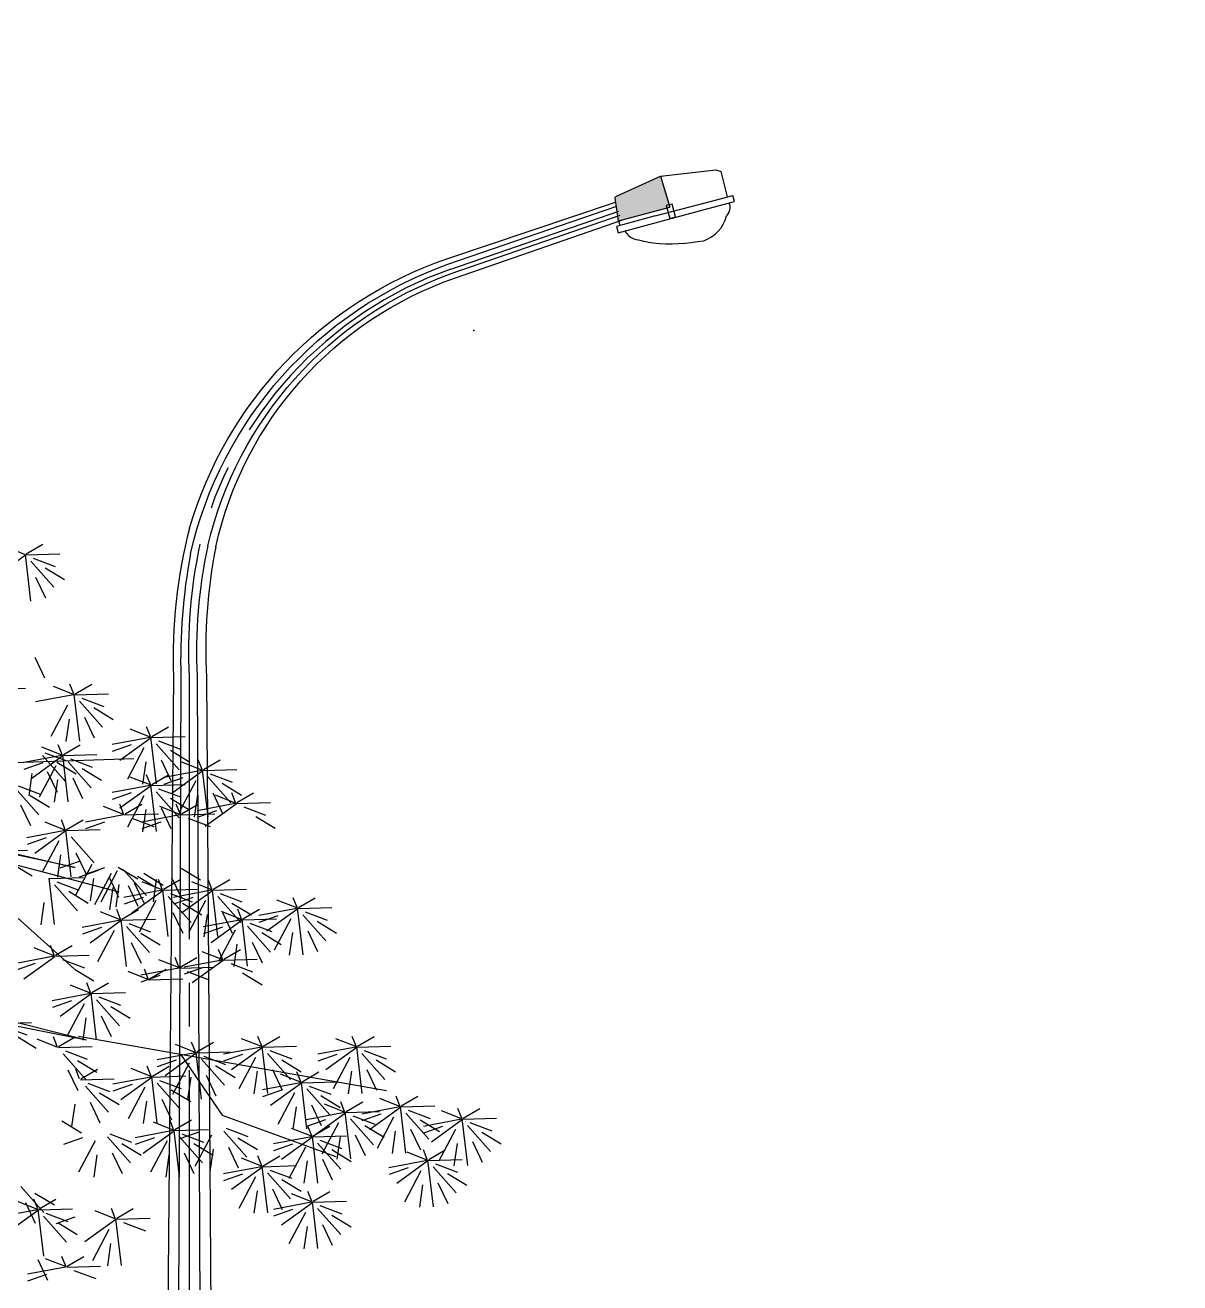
# Model space of a CAD drawing. Header units: metres. Extents: x 563371 to 571261, y 2062953 to 2068466.
# Drawn here: x 568614.11 to 568621.07, y 2065928.41 to 2065936 of the extents above; entities that cross this region are included whole.
import ezdxf

# ---------------------------------------------------------------- set-up
doc = ezdxf.new("R2010")
doc.units = ezdxf.units.M
doc.linetypes.add('CENTER2', pattern=[1.125, 0.75, -0.125, 0.125, -0.125])
for name, color, linetype in [('1-CAY XANH', 7, 'CONTINUOUS'), ('Den', 7, 'CONTINUOUS'), ('ghichieudai', 7, 'CONTINUOUS'), ('MATCATDUONG', 8, 'CONTINUOUS')]:
    doc.layers.add(name, color=color, linetype=linetype)

# ---------------------------------------------------------------- blocks, each defined once
blk = doc.blocks.new('den2')
at = {"layer": 'Den'}
h = blk.add_hatch(color=8, dxfattribs=at)
edge = h.paths.add_edge_path()
edge.add_line((13.471, 67.188), (13.733, 66.3))
edge.add_line((13.733, 66.3), (12.272, 65.912))
edge.add_line((12.272, 65.912), (12.169, 66.552))
edge.add_arc((12.224, 66.561), 0.0557, 105, 189.1284, ccw=False)
edge.add_line((12.21, 66.615), (13.471, 67.188))
at = {"layer": 'Den', "color": 7}
for p, q in [((13.471, 67.188), (15.053, 67.363)), ((15.053, 67.363), (15.2, 67.317)), ((15.383, 66.597), (15.199, 67.316)), ((12.272, 65.912), (12.309, 65.776)), ((-0.451, 52.896), (-0.749, 18.16)), ((0.492, 52.861), (0.738, 18.16))]:
    blk.add_line(p, q, dxfattribs=at)
at = {"layer": 'Den', "color": 3}
for p in [(13.471, 67.188), (12.272, 65.912)]:
    blk.add_line(p, (13.733, 66.3), dxfattribs=at)
at = {"layer": 'Den', "color": 8}
for p, q in [((-0.24, 52.868), (-0.359, 18.16)), ((0.227, 52.881), (0.365, 18.16))]:
    blk.add_line(p, q, dxfattribs=at)
at = {"layer": 'Den', "color": 5, "linetype": 'CENTER2', "ltscale": 10}
blk.add_line((-0.004, 52.878), (-0.006, 18.16), dxfattribs=at)
at = {"layer": 'Den', "color": 3}
blk.add_lwpolyline([(12.272, 65.912), (12.169, 66.552, -0.384507), (12.21, 66.615), (13.471, 67.188)], format="xyb", dxfattribs=at)
at = {"layer": 'Den', "color": 7}
for points in [[(14.786, 66.436), (15.533, 66.636)], [(15.58, 66.457), (15.533, 66.636)], [(13.315, 66.046), (14.786, 66.436)], [(13.521, 65.911), (14.834, 66.257)], [(14.834, 66.257), (15.58, 66.457)], [(13.315, 66.046), (12.208, 65.749)], [(12.256, 65.569), (13.521, 65.911)], [(12.208, 65.749), (12.256, 65.569)]]:
    blk.add_lwpolyline(points, dxfattribs=at)
for points in [[(0.005, 57.121, -0.242861), (7.365, 64.824), (12.182, 66.445)], [(0.761, 56.591, -0.260971), (7.612, 64.279), (12.364, 65.927)]]:
    blk.add_lwpolyline(points, format="xyb", dxfattribs=at)
at = {"layer": 'Den', "color": 8}
for points in [[(0.034, 56.388, -0.255439), (7.392, 64.666), (12.22, 66.327)], [(0.531, 56.62, -0.254549), (7.487, 64.399), (12.315, 66.065)]]:
    blk.add_lwpolyline(points, format="xyb", dxfattribs=at)
at = {"layer": 'Den', "color": 5, "linetype": 'CENTER2', "ltscale": 10}
blk.add_lwpolyline([(0.306, 56.673, -0.250225), (7.474, 64.529), (12.278, 66.188)], format="xyb", dxfattribs=at)
at = {"layer": 'Den', "color": 7}
blk.add_lwpolyline([(13.895, 66.02), (13.797, 66.387), (13.634, 66.343), (13.732, 65.977)], close=True, dxfattribs=at)
for centre, radius, start, end in [((14.361, 66.308), 1.028, 289.4878, 345.4723), ((14.319, 53.44), 14.78, 165.5774, 182.1094), ((15.434, 53.659), 14.963, 168.6989, 183.0577)]:
    blk.add_arc(centre, radius, start, end, dxfattribs=at)
at = {"layer": 'Den', "color": 5, "linetype": 'CENTER2', "ltscale": 10}
blk.add_arc((14.764, 53.579), 14.785, 167.9416, 182.7503, dxfattribs=at)
at = {"layer": 'Den', "color": 8}
for centre, radius, start, end in [((14.764, 53.579), 14.554, 167.9416, 182.7503), ((16.911, 53.302), 17.156, 169.6386, 181.4508)]:
    blk.add_arc(centre, radius, start, end, dxfattribs=at)
at = {"layer": 'Den', "color": 7}
for points in [[(15.43, 66.406), (15.451, 66.269), (15.356, 66.05)], [(12.704, 65.396), (13.263, 65.275), (14.704, 65.339)]]:
    blk.add_spline(points, degree=3, dxfattribs=at)
blk.add_open_spline([(12.449, 65.613), (12.524, 65.517), (12.6, 65.42), (12.704, 65.396)], degree=3, dxfattribs=at)
at = {"layer": 'Den', "color": 0, "linetype": 'ByBlock'}
blk.add_point((8.136, 62.774), dxfattribs=at)
blk.add_point((8.136, 62.774), dxfattribs=at)
blk = doc.blocks.new('ca')
at = {"layer": '1-CAY XANH', "color": 3}
for p, q in [((-7.76, 52.864), (-8.206, 53.124)), ((-7.742, 52.84), (-7.183, 53.061)), ((-7.753, 52.837), (-8.656, 52.865)), ((-7.943, 52.746), (-8.529, 52.526)), ((-7.881, 52.668), (-8.498, 51.972)), ((-7.885, 51.598), (-7.739, 52.844)), ((-7.742, 52.825), (-6.91, 52.224)), ((-8.262, 52.493), (-8.783, 52.176)), ((-8.009, 52.24), (-8.271, 51.686)), ((-7.987, 50.091), (-8.249, 49.538)), ((-9.066, 49.113), (-9.513, 49.374)), ((-9.048, 49.09), (-8.49, 49.311)), ((-9.029, 49.113), (-8.927, 49.374)), ((-6.837, 49.239), (-7.74, 49.267)), ((-9.059, 49.086), (-9.962, 49.114)), ((-9.25, 48.996), (-9.836, 48.776)), ((-9.188, 48.918), (-9.805, 48.222)), ((-9.191, 47.847), (-9.046, 49.094)), ((-9.024, 49.086), (-8.004, 48.895)), ((-9.569, 48.743), (-10.089, 48.426)), ((-8.86, 48.81), (-8.415, 47.969)), ((-11.119, 47.97), (-11.566, 48.23)), ((-11.083, 47.97), (-10.981, 48.23)), ((-9.315, 48.489), (-9.578, 47.936)), ((-8.905, 48.438), (-8.819, 47.839)), ((-11.113, 47.943), (-12.015, 47.971)), ((-11.244, 46.704), (-11.099, 47.95)), ((-11.101, 47.946), (-10.543, 48.167)), ((-11.101, 47.931), (-10.27, 47.33)), ((-11.077, 47.943), (-10.057, 47.751)), ((-11.622, 47.599), (-12.142, 47.282)), ((-11.303, 47.853), (-11.889, 47.632)), ((-11.241, 47.774), (-11.858, 47.078)), ((-10.913, 47.667), (-10.468, 46.825)), ((-10.57, 47.746), (-10.06, 47.568)), ((-8.756, 47.487), (-9.203, 47.747)), ((-8.258, 47.535), (-8.843, 47.315)), ((-8.738, 47.463), (-8.18, 47.684)), ((-8.72, 47.487), (-8.617, 47.747)), ((-12.505, 47.086), (-12.952, 47.346)), ((-12.487, 47.062), (-11.929, 47.283)), ((-12.468, 47.086), (-12.366, 47.346)), ((-11.369, 47.346), (-11.631, 46.792)), ((-10.958, 47.294), (-10.872, 46.695)), ((-7.417, 47.269), (-10.644, 47.38)), ((-8.749, 47.46), (-9.652, 47.487)), ((-8.94, 47.369), (-9.526, 47.149)), ((-8.878, 47.291), (-9.495, 46.595)), ((-8.577, 47.281), (-9.097, 46.965)), ((-8.881, 46.221), (-8.736, 47.467)), ((-8.195, 47.456), (-8.812, 46.76)), ((-8.738, 47.448), (-7.907, 46.847)), ((-8.714, 47.46), (-7.694, 47.268)), ((-8.207, 47.262), (-7.697, 47.085)), ((-12.498, 47.058), (-13.401, 47.086)), ((-12.689, 46.968), (-13.275, 46.748)), ((-12.627, 46.89), (-13.244, 46.194)), ((-12.63, 45.819), (-12.485, 47.066)), ((-12.487, 47.046), (-11.656, 46.446)), ((-12.463, 47.058), (-11.443, 46.867)), ((-11.956, 46.861), (-11.446, 46.683)), ((-11.119, 46.686), (-11.566, 46.946)), ((-11.101, 46.662), (-10.543, 46.883)), ((-11.083, 46.686), (-10.981, 46.946)), ((-9.259, 47.116), (-9.779, 46.799)), ((-9.005, 46.863), (-9.268, 46.309)), ((-8.323, 47.028), (-8.585, 46.474)), ((-8.55, 47.184), (-8.105, 46.342)), ((-7.912, 46.977), (-7.827, 46.377)), ((-13.008, 46.715), (-13.528, 46.398)), ((-12.299, 46.782), (-11.854, 45.941)), ((-11.113, 46.659), (-12.015, 46.687)), ((-11.303, 46.568), (-11.889, 46.348)), ((-11.244, 45.42), (-11.099, 46.666)), ((-11.101, 46.647), (-10.27, 46.046)), ((-11.077, 46.659), (-10.057, 46.467)), ((-8.595, 46.811), (-8.509, 46.212)), ((-7.543, 46.643), (-8.128, 46.423)), ((-7.48, 46.565), (-8.097, 45.869)), ((-13.395, 46.172), (-14.298, 46.2)), ((-13.402, 46.199), (-13.848, 46.459)), ((-13.384, 46.176), (-12.826, 46.397)), ((-13.365, 46.199), (-13.263, 46.459)), ((-12.754, 46.461), (-13.017, 45.908)), ((-12.344, 46.41), (-12.258, 45.811)), ((-11.622, 46.315), (-12.142, 45.998)), ((-11.241, 46.49), (-11.858, 45.794)), ((-10.913, 46.383), (-10.468, 45.541)), ((-10.57, 46.461), (-10.06, 46.284)), ((-7.862, 46.39), (-8.382, 46.073)), ((-13.585, 46.082), (-14.171, 45.862)), ((-13.384, 46.16), (-12.552, 45.56)), ((-13.36, 46.172), (-12.34, 45.98)), ((-12.852, 45.975), (-12.342, 45.797)), ((-11.909, 45.868), (-12.812, 45.895)), ((-11.916, 45.895), (-12.363, 46.155)), ((-11.898, 45.871), (-11.34, 46.092)), ((-11.879, 45.895), (-11.777, 46.155)), ((-11.874, 45.868), (-10.854, 45.676)), ((-11.369, 46.062), (-11.631, 45.508)), ((-10.398, 45.868), (-11.301, 45.895)), ((-10.958, 46.01), (-10.872, 45.411)), ((-10.405, 45.895), (-10.852, 46.155)), ((-10.387, 45.871), (-9.829, 46.092)), ((-10.368, 45.895), (-10.266, 46.155)), ((-10.363, 45.868), (-9.343, 45.676)), ((-7.608, 46.137), (-7.87, 45.583)), ((-13.905, 45.829), (-14.425, 45.512)), ((-12.1, 45.777), (-12.686, 45.557)), ((-11.367, 45.67), (-10.856, 45.493)), ((-10.589, 45.777), (-11.175, 45.557)), ((-9.856, 45.67), (-9.345, 45.493)), ((-8.84, 45.477), (-9.287, 45.737)), ((-8.822, 45.453), (-8.264, 45.674)), ((-8.803, 45.477), (-8.701, 45.737)), ((-8.833, 45.45), (-9.736, 45.477)), ((-8.962, 45.281), (-9.579, 44.585)), ((-8.965, 44.211), (-8.82, 45.457)), ((-8.822, 45.438), (-7.991, 44.837)), ((-8.798, 45.45), (-7.778, 45.258)), ((-8.634, 45.174), (-8.189, 44.332)), ((-8.291, 45.252), (-7.781, 45.075)), ((-9.089, 44.853), (-9.352, 44.299)), ((-6.891, 44.891), (-7.794, 44.919)), ((-7.392, 44.554), (-10.235, 43.807)), ((-9.516, 44.538), (-9.071, 43.696)), ((-9.173, 44.617), (-8.662, 44.439)), ((-8.679, 44.801), (-8.593, 44.202)), ((-7.401, 44.548), (-7.921, 44.231)), ((-11.907, 44.444), (-12.427, 44.127)), ((-11.653, 44.19), (-11.915, 43.637)), ((-10.907, 44.305), (-11.427, 43.988)), ((-10.741, 44.23), (-11.261, 43.913)), ((-10.359, 44.405), (-10.976, 43.709)), ((-10.225, 44.47), (-10.745, 44.154)), ((-9.971, 44.217), (-10.233, 43.663)), ((-10.198, 44.373), (-9.753, 43.531)), ((-10.031, 44.298), (-9.587, 43.456)), ((-9.855, 44.451), (-9.345, 44.274)), ((-9.688, 44.376), (-9.178, 44.199)), ((-9.561, 44.166), (-9.475, 43.566)), ((-8.387, 44.166), (-9.29, 44.193)), ((-8.519, 42.927), (-8.373, 44.173)), ((-12.761, 43.848), (-13.663, 43.876)), ((-12.767, 43.875), (-13.214, 44.135)), ((-12.892, 42.609), (-12.747, 43.855)), ((-12.75, 43.851), (-12.191, 44.072)), ((-12.75, 43.836), (-11.918, 43.235)), ((-12.731, 43.875), (-12.629, 44.135)), ((-12.725, 43.848), (-11.705, 43.656)), ((-11.432, 43.848), (-12.335, 43.876)), ((-11.439, 43.875), (-11.885, 44.135)), ((-11.564, 42.609), (-11.418, 43.855)), ((-11.421, 43.851), (-10.863, 44.072)), ((-11.421, 43.836), (-10.59, 43.235)), ((-11.402, 43.875), (-11.3, 44.135)), ((-11.397, 43.848), (-10.377, 43.656)), ((-11.242, 44.139), (-11.157, 43.54)), ((-10.653, 44.052), (-10.916, 43.498)), ((-10.487, 43.977), (-10.749, 43.423)), ((-10.243, 44), (-10.157, 43.401)), ((-10.076, 43.925), (-9.99, 43.326)), ((-8.896, 43.822), (-9.417, 43.505)), ((-8.577, 44.075), (-9.163, 43.855)), ((-8.515, 43.997), (-9.132, 43.301)), ((-15.05, 43.388), (-15.496, 43.649)), ((-15.032, 43.365), (-14.474, 43.586)), ((-15.013, 43.388), (-14.911, 43.649)), ((-13.27, 43.504), (-13.79, 43.187)), ((-12.951, 43.758), (-13.537, 43.537)), ((-12.889, 43.679), (-13.506, 42.983)), ((-12.561, 43.572), (-12.116, 42.73)), ((-11.942, 43.504), (-12.462, 43.187)), ((-12.218, 43.651), (-11.708, 43.473)), ((-11.623, 43.758), (-12.208, 43.537)), ((-11.56, 43.679), (-12.177, 42.983)), ((-11.233, 43.572), (-10.788, 42.73)), ((-10.89, 43.651), (-10.379, 43.473)), ((-8.232, 43.517), (-8.146, 42.918)), ((-15.043, 43.361), (-15.946, 43.389)), ((-15.233, 43.271), (-15.819, 43.051)), ((-15.171, 43.193), (-15.788, 42.497)), ((-15.175, 42.122), (-15.029, 43.369)), ((-15.032, 43.349), (-14.2, 42.749)), ((-15.008, 43.361), (-13.988, 43.169)), ((-14.5, 43.164), (-13.99, 42.986)), ((-13.564, 43.084), (-14.011, 43.344)), ((-13.546, 43.06), (-12.988, 43.281)), ((-13.527, 43.084), (-13.425, 43.344)), ((-13.017, 43.251), (-13.279, 42.697)), ((-12.606, 43.199), (-12.52, 42.6)), ((-11.688, 43.251), (-11.95, 42.697)), ((-10.322, 43.074), (-10.768, 43.334)), ((-10.304, 43.05), (-9.745, 43.271)), ((-10.285, 43.074), (-10.183, 43.334)), ((-15.553, 43.018), (-16.073, 42.701)), ((-14.844, 43.085), (-14.399, 42.244)), ((-13.557, 43.057), (-14.46, 43.084)), ((-13.748, 42.966), (-14.334, 42.746)), ((-13.686, 42.888), (-14.303, 42.192)), ((-13.689, 41.818), (-13.543, 43.064)), ((-13.546, 43.044), (-12.715, 42.444)), ((-13.522, 43.057), (-12.502, 42.865)), ((-13.015, 42.859), (-12.505, 42.682)), ((-10.315, 43.047), (-11.218, 43.075)), ((-10.505, 42.957), (-11.091, 42.736)), ((-10.443, 42.878), (-11.06, 42.182)), ((-10.447, 41.808), (-10.301, 43.054)), ((-10.304, 43.035), (-9.472, 42.434)), ((-10.28, 43.047), (-9.26, 42.855)), ((-9.772, 42.85), (-9.262, 42.672)), ((-15.299, 42.764), (-15.561, 42.211)), ((-14.888, 42.713), (-14.802, 42.113)), ((-14.067, 42.713), (-14.587, 42.396)), ((-13.358, 42.78), (-12.913, 41.939)), ((-10.825, 42.703), (-11.345, 42.386)), ((-10.115, 42.771), (-9.671, 41.929)), ((-13.813, 42.459), (-14.076, 41.906)), ((-13.052, 42.003), (-13.498, 42.264)), ((-13.403, 42.408), (-13.317, 41.809)), ((-13.034, 41.98), (-12.476, 42.201)), ((-13.015, 42.003), (-12.913, 42.264)), ((-10.571, 42.45), (-10.833, 41.896)), ((-8.546, 42.108), (-8.993, 42.368)), ((-8.528, 42.084), (-7.97, 42.305)), ((-8.51, 42.108), (-8.407, 42.368)), ((-13.045, 41.976), (-13.948, 42.004)), ((-13.236, 41.886), (-13.821, 41.666)), ((-13.034, 41.964), (-12.203, 41.364)), ((-13.01, 41.976), (-11.99, 41.785)), ((-11.886, 41.79), (-12.332, 42.05)), ((-11.868, 41.766), (-11.31, 41.987)), ((-11.849, 41.79), (-11.747, 42.05)), ((-8.54, 42.081), (-9.442, 42.108)), ((-8.73, 41.99), (-9.316, 41.77)), ((-8.528, 42.068), (-7.697, 41.468)), ((-8.504, 42.081), (-7.484, 41.889)), ((-7.997, 41.883), (-7.487, 41.706)), ((-13.555, 41.633), (-14.075, 41.316)), ((-11.879, 41.763), (-12.782, 41.791)), ((-12.069, 41.673), (-12.655, 41.452)), ((-12.503, 41.779), (-11.992, 41.601)), ((-11.055, 41.445), (-11.958, 41.473)), ((-11.844, 41.763), (-10.824, 41.571)), ((-11.062, 41.472), (-11.509, 41.732)), ((-11.336, 41.566), (-10.826, 41.388)), ((-11.044, 41.448), (-10.486, 41.67)), ((-11.025, 41.472), (-10.923, 41.732)), ((-9.049, 41.737), (-9.569, 41.42)), ((-9.519, 41.109), (-9.965, 41.369)), ((-9.501, 41.085), (-8.943, 41.306)), ((-9.482, 41.109), (-9.38, 41.369)), ((-9.512, 41.082), (-10.415, 41.11)), ((-9.703, 40.992), (-10.288, 40.771)), ((-9.64, 40.913), (-10.257, 40.217)), ((-9.644, 39.843), (-9.498, 41.089)), ((-9.501, 41.07), (-8.67, 40.469)), ((-9.477, 41.082), (-8.457, 40.89)), ((-9.313, 40.806), (-8.868, 39.964)), ((-8.97, 40.885), (-8.459, 40.707)), ((-10.022, 40.738), (-10.542, 40.421)), ((-9.768, 40.485), (-10.03, 39.931)), ((-9.357, 40.433), (-9.272, 39.834)), ((-6.996, 40.281), (-7.899, 40.309)), ((-7.187, 40.191), (-7.772, 39.97)), ((-9.155, 39.939), (-17.413, 38.487)), ((-16.632, 39.672), (-17.078, 39.932)), ((-16.614, 39.649), (-16.056, 39.87)), ((-16.595, 39.672), (-16.493, 39.932)), ((-14.104, 39.672), (-14.551, 39.932)), ((-14.086, 39.649), (-13.528, 39.87)), ((-14.067, 39.672), (-13.965, 39.932)), ((-12.329, 39.52), (-12.775, 39.78)), ((-12.292, 39.52), (-12.19, 39.78)), ((-8.625, 39.659), (-9.072, 39.92)), ((-8.607, 39.636), (-8.049, 39.857)), ((-8.589, 39.659), (-8.487, 39.92)), ((-7.506, 39.937), (-8.026, 39.62)), ((-16.625, 39.645), (-17.528, 39.673)), ((-16.815, 39.555), (-17.401, 39.335)), ((-16.753, 39.477), (-17.37, 38.781)), ((-16.757, 38.406), (-16.611, 39.653)), ((-16.614, 39.633), (-15.782, 39.033)), ((-16.59, 39.645), (-15.57, 39.453)), ((-16.082, 39.448), (-15.572, 39.27)), ((-14.097, 39.645), (-15, 39.673)), ((-14.288, 39.555), (-14.874, 39.335)), ((-14.225, 39.477), (-14.842, 38.781)), ((-14.229, 38.406), (-14.083, 39.653)), ((-14.086, 39.633), (-13.255, 39.033)), ((-14.062, 39.645), (-13.042, 39.453)), ((-13.555, 39.448), (-13.044, 39.27)), ((-12.322, 39.493), (-13.225, 39.52)), ((-11.891, 39.458), (-13.008, 37.822)), ((-12.454, 38.254), (-12.308, 39.5)), ((-12.311, 39.496), (-11.753, 39.717)), ((-12.311, 39.48), (-11.479, 38.88)), ((-12.287, 39.493), (-11.267, 39.301)), ((-8.619, 39.632), (-9.521, 39.66)), ((-8.809, 39.542), (-9.395, 39.322)), ((-8.747, 39.464), (-9.364, 38.768)), ((-17.135, 39.301), (-17.655, 38.985)), ((-16.426, 39.369), (-15.981, 38.528)), ((-14.607, 39.301), (-15.127, 38.985)), ((-13.898, 39.369), (-13.453, 38.528)), ((-12.832, 39.149), (-13.352, 38.832)), ((-12.512, 39.402), (-13.098, 39.182)), ((-12.45, 39.324), (-13.067, 38.628)), ((-12.123, 39.216), (-11.678, 38.375)), ((-11.779, 39.295), (-11.269, 39.118)), ((-11.141, 38.871), (-11.588, 39.131)), ((-11.105, 38.871), (-11.002, 39.131)), ((-9.128, 39.289), (-9.648, 38.972)), ((-16.881, 39.048), (-17.143, 38.495)), ((-16.47, 38.997), (-16.384, 38.397)), ((-15.15, 38.719), (-15.597, 38.979)), ((-15.132, 38.695), (-14.574, 38.916)), ((-15.114, 38.719), (-15.011, 38.979)), ((-14.353, 39.048), (-14.615, 38.495)), ((-13.943, 38.997), (-13.857, 38.397)), ((-12.578, 38.895), (-12.84, 38.342)), ((-12.167, 38.844), (-12.081, 38.245)), ((-11.134, 38.844), (-12.037, 38.872)), ((-11.266, 37.605), (-11.121, 38.852)), ((-11.123, 38.848), (-10.565, 39.069)), ((-11.123, 38.832), (-10.292, 38.232)), ((-11.099, 38.844), (-10.079, 38.652)), ((-9.215, 38.768), (-10.118, 38.795)), ((-9.222, 38.795), (-9.668, 39.055)), ((-9.185, 38.795), (-9.083, 39.055)), ((-8.875, 39.035), (-9.137, 38.482)), ((-15.144, 38.692), (-16.046, 38.719)), ((-15.334, 38.601), (-15.92, 38.381)), ((-15.272, 38.523), (-15.889, 37.827)), ((-15.275, 37.453), (-15.13, 38.699)), ((-15.132, 38.68), (-14.301, 38.079)), ((-15.108, 38.692), (-14.088, 38.5)), ((-14.601, 38.494), (-14.091, 38.317)), ((-11.644, 38.501), (-12.164, 38.184)), ((-11.325, 38.754), (-11.911, 38.534)), ((-11.263, 38.676), (-11.88, 37.98)), ((-10.935, 38.568), (-10.49, 37.727)), ((-10.592, 38.647), (-10.082, 38.469)), ((-9.725, 38.424), (-10.245, 38.107)), ((-9.405, 38.677), (-9.991, 38.457)), ((-9.343, 38.599), (-9.96, 37.903)), ((-17.807, 38.07), (-18.254, 38.331)), ((-17.789, 38.047), (-17.231, 38.268)), ((-17.771, 38.07), (-17.668, 38.331)), ((-16.326, 37.918), (-16.773, 38.178)), ((-16.308, 37.894), (-15.75, 38.115)), ((-16.289, 37.918), (-16.187, 38.178)), ((-15.653, 38.348), (-16.173, 38.031)), ((-15.4, 38.095), (-15.662, 37.541)), ((-14.944, 38.416), (-14.499, 37.574)), ((-11.39, 38.247), (-11.653, 37.694)), ((-10.98, 38.196), (-10.894, 37.596)), ((-9.471, 38.171), (-9.733, 37.617)), ((-9.06, 38.119), (-8.974, 37.52)), ((-19.462, 37.741), (-19.908, 38.001)), ((-19.444, 37.717), (-18.885, 37.938)), ((-19.425, 37.741), (-19.323, 38.001)), ((-17.801, 38.043), (-18.703, 38.071)), ((-17.991, 37.953), (-18.577, 37.733)), ((-17.929, 37.875), (-18.546, 37.179)), ((-17.932, 36.804), (-17.787, 38.051)), ((-17.789, 38.031), (-16.958, 37.431)), ((-17.765, 38.043), (-16.745, 37.851)), ((-17.601, 37.767), (-17.156, 36.926)), ((-17.258, 37.846), (-16.748, 37.668)), ((-16.319, 37.891), (-17.222, 37.918)), ((-16.51, 37.8), (-17.096, 37.58)), ((-16.451, 36.652), (-16.305, 37.898)), ((-16.308, 37.879), (-15.477, 37.278)), ((-16.284, 37.891), (-15.264, 37.699)), ((-13.008, 37.822), (-16.056, 36.715)), ((-14.989, 38.043), (-14.903, 37.444)), ((-19.455, 37.714), (-20.358, 37.741)), ((-19.645, 37.623), (-20.231, 37.403)), ((-19.583, 37.545), (-20.2, 36.849)), ((-19.587, 36.475), (-19.441, 37.721)), ((-19.444, 37.702), (-18.612, 37.101)), ((-19.419, 37.714), (-18.4, 37.522)), ((-19.255, 37.438), (-18.811, 36.596)), ((-18.912, 37.516), (-18.402, 37.339)), ((-18.31, 37.7), (-18.83, 37.383)), ((-18.057, 37.446), (-18.319, 36.893)), ((-16.829, 37.547), (-17.349, 37.23)), ((-16.447, 37.722), (-17.065, 37.026)), ((-16.12, 37.615), (-15.675, 36.773)), ((-15.444, 37.269), (-15.891, 37.53)), ((-15.777, 37.693), (-15.266, 37.516)), ((-15.426, 37.246), (-14.868, 37.467)), ((-15.407, 37.269), (-15.305, 37.53)), ((-13.112, 37.47), (-13.698, 37.25)), ((-11.734, 37.408), (-12.637, 37.435)), ((-11.741, 37.435), (-12.187, 37.695)), ((-11.866, 36.169), (-11.72, 37.415)), ((-11.723, 37.411), (-11.165, 37.632)), ((-11.704, 37.435), (-11.602, 37.695)), ((-8.716, 37.667), (-9.236, 37.35)), ((-19.965, 37.37), (-20.485, 37.053)), ((-19.711, 37.116), (-19.973, 36.563)), ((-17.646, 37.395), (-17.56, 36.795)), ((-16.575, 37.294), (-16.837, 36.74)), ((-15.437, 37.242), (-16.34, 37.27)), ((-15.628, 37.152), (-16.214, 36.932)), ((-16.165, 37.242), (-16.079, 36.643)), ((-15.569, 36.003), (-15.424, 37.25)), ((-15.426, 37.23), (-14.595, 36.63)), ((-15.402, 37.242), (-14.382, 37.05)), ((-13.431, 37.216), (-13.951, 36.9)), ((-13.05, 37.392), (-13.667, 36.696)), ((-12.722, 37.284), (-12.277, 36.443)), ((-11.925, 37.317), (-12.51, 37.097)), ((-11.862, 37.239), (-12.479, 36.543)), ((-12.379, 37.363), (-11.869, 37.185)), ((-11.723, 37.395), (-10.892, 36.795)), ((-11.699, 37.408), (-10.679, 37.216)), ((-11.535, 37.131), (-11.09, 36.29)), ((-11.192, 37.21), (-10.681, 37.033)), ((-9.996, 37.317), (-10.582, 37.097)), ((-9.934, 37.239), (-10.551, 36.543)), ((-9.607, 37.131), (-9.162, 36.29)), ((-9.264, 37.21), (-8.753, 37.033)), ((-19.3, 37.065), (-19.214, 36.466)), ((-18.54, 36.633), (-18.986, 36.893)), ((-18.522, 36.609), (-17.963, 36.83)), ((-18.503, 36.633), (-18.401, 36.893)), ((-15.947, 36.899), (-16.467, 36.582)), ((-15.566, 37.074), (-16.183, 36.378)), ((-15.238, 36.966), (-14.793, 36.125)), ((-14.895, 37.045), (-14.385, 36.867)), ((-13.177, 36.963), (-13.44, 36.41)), ((-12.767, 36.912), (-12.681, 36.312)), ((-12.244, 37.064), (-12.764, 36.747)), ((-11.99, 36.81), (-12.252, 36.257)), ((-11.579, 36.759), (-11.494, 36.16)), ((-10.316, 37.064), (-10.836, 36.747)), ((-10.062, 36.81), (-10.324, 36.257)), ((-9.651, 36.759), (-9.565, 36.16)), ((-18.533, 36.606), (-19.436, 36.634)), ((-18.723, 36.516), (-19.309, 36.295)), ((-18.661, 36.437), (-19.278, 35.741)), ((-18.665, 35.367), (-18.519, 36.613)), ((-18.522, 36.594), (-17.69, 35.993)), ((-18.497, 36.606), (-17.477, 36.414)), ((-17.99, 36.409), (-17.48, 36.231)), ((-15.693, 36.645), (-15.956, 36.092)), ((-15.283, 36.594), (-15.197, 35.995)), ((-14.097, 36.441), (-15, 36.469)), ((-14.104, 36.468), (-14.551, 36.729)), ((-14.229, 35.202), (-14.083, 36.449)), ((-14.086, 36.445), (-13.528, 36.666)), ((-14.086, 36.429), (-13.255, 35.829)), ((-14.067, 36.468), (-13.965, 36.729)), ((-14.062, 36.441), (-13.042, 36.25)), ((-19.042, 36.262), (-19.563, 35.945)), ((-18.333, 36.33), (-17.889, 35.488)), ((-14.607, 36.098), (-15.127, 35.781)), ((-14.288, 36.351), (-14.874, 36.131)), ((-14.225, 36.273), (-14.842, 35.577)), ((-13.898, 36.165), (-13.453, 35.324)), ((-13.555, 36.244), (-13.044, 36.066)), ((-18.789, 36.009), (-19.051, 35.455)), ((-18.378, 35.957), (-18.292, 35.358)), ((-15.444, 35.515), (-15.891, 35.775)), ((-15.407, 35.515), (-15.305, 35.775)), ((-14.353, 35.844), (-14.615, 35.291)), ((-13.943, 35.793), (-13.857, 35.194)), ((-7.991, 35.733), (-8.511, 35.417)), ((-7.609, 35.908), (-8.226, 35.213)), ((-15.437, 35.488), (-16.34, 35.516)), ((-15.628, 35.398), (-16.214, 35.177)), ((-15.569, 34.249), (-15.424, 35.495)), ((-15.426, 35.491), (-14.868, 35.713)), ((-15.426, 35.476), (-14.595, 34.875)), ((-15.402, 35.488), (-14.382, 35.296)), ((-8.102, 35.313), (-8.549, 35.573)), ((-8.084, 35.289), (-7.526, 35.511)), ((-8.065, 35.313), (-7.963, 35.573)), ((-7.737, 35.48), (-7.999, 34.927)), ((-15.947, 35.144), (-16.467, 34.827)), ((-15.566, 35.319), (-16.183, 34.623)), ((-15.238, 35.212), (-14.793, 34.37)), ((-14.895, 35.291), (-14.385, 35.113)), ((-10.174, 35.035), (-11.077, 35.063)), ((-10.181, 35.062), (-10.627, 35.322)), ((-10.163, 35.038), (-9.604, 35.26)), ((-10.144, 35.062), (-10.042, 35.322)), ((-9.064, 35.089), (-8.554, 34.911)), ((-8.095, 35.286), (-8.998, 35.314)), ((-8.286, 35.196), (-8.872, 34.975)), ((-8.224, 35.117), (-8.841, 34.421)), ((-8.227, 34.047), (-8.081, 35.293)), ((-8.084, 35.274), (-7.253, 34.673)), ((-8.06, 35.286), (-7.04, 35.094)), ((-15.693, 34.891), (-15.956, 34.337)), ((-15.283, 34.839), (-15.197, 34.24)), ((-10.364, 34.945), (-10.95, 34.725)), ((-10.306, 33.796), (-10.16, 35.043)), ((-10.163, 35.023), (-9.331, 34.423)), ((-9.974, 34.759), (-9.53, 33.918)), ((-8.605, 34.942), (-9.125, 34.626)), ((-10.019, 34.387), (-9.933, 33.787)), ((-8.845, 33.751), (-9.748, 33.779)), ((-8.852, 33.778), (-9.299, 34.038)), ((-8.834, 33.754), (-8.276, 33.976)), ((-8.815, 33.778), (-8.713, 34.038)), ((-8.81, 33.751), (-7.79, 33.559)), ((-8.067, 33.955), (-8.329, 33.401)), ((-9.036, 33.661), (-9.622, 33.441)), ((-8.303, 33.554), (-7.792, 33.376))]:
    blk.add_line(p, q, dxfattribs=at)
at = {"layer": '1-CAY XANH', "color": 17}
for p, q in [((-0.141, 46.546), (-9.065, 44.458)), ((-9.065, 44.458), (-0.272, 46.332)), ((-5.325, 45.077), (-9.04, 41.743)), ((-0.437, 42.057), (-9.371, 39.844)), ((-0.307, 41.643), (-9.371, 39.844))]:
    blk.add_line(p, q, dxfattribs=at)

msp = doc.modelspace()

# ---------------------------------------------------------------- wipeouts: each hides what was drawn before it
msp.add_wipeout([(568538.5548, 2065837.1158), (569134.3908, 2065836.3611), (569086.2233, 2065956.1498), (568779.0042, 2065956.6832), (568600.6017, 2065960.3155)]).dxf.layer = 'ghichieudai'

# ---------------------------------------------------------------- next in the draw order: block references
at = {"layer": 'Den', "color": 3, "linetype": 'Continuous', "extrusion": (3.31378e-12, 1.1371e-08, 1), "xscale": 0.2109375, "yscale": 0.2109375, "zscale": 0.2109375000000001}
msp.add_blockref('den2', (568615.0976, 2065920.9144, 0.0235), dxfattribs=at)
at = {"layer": 'MATCATDUONG', "color": 3, "linetype": 'Continuous', "extrusion": (3.31378e-12, 1.1371e-08, 1), "xscale": -0.2249999999767169, "yscale": 0.2250000000931323, "zscale": 0.2250000000000004}
msp.add_blockref('ca', (568612.3695, 2065920.9144, 0.0235), dxfattribs=at)

doc.saveas('drawing.dxf')
